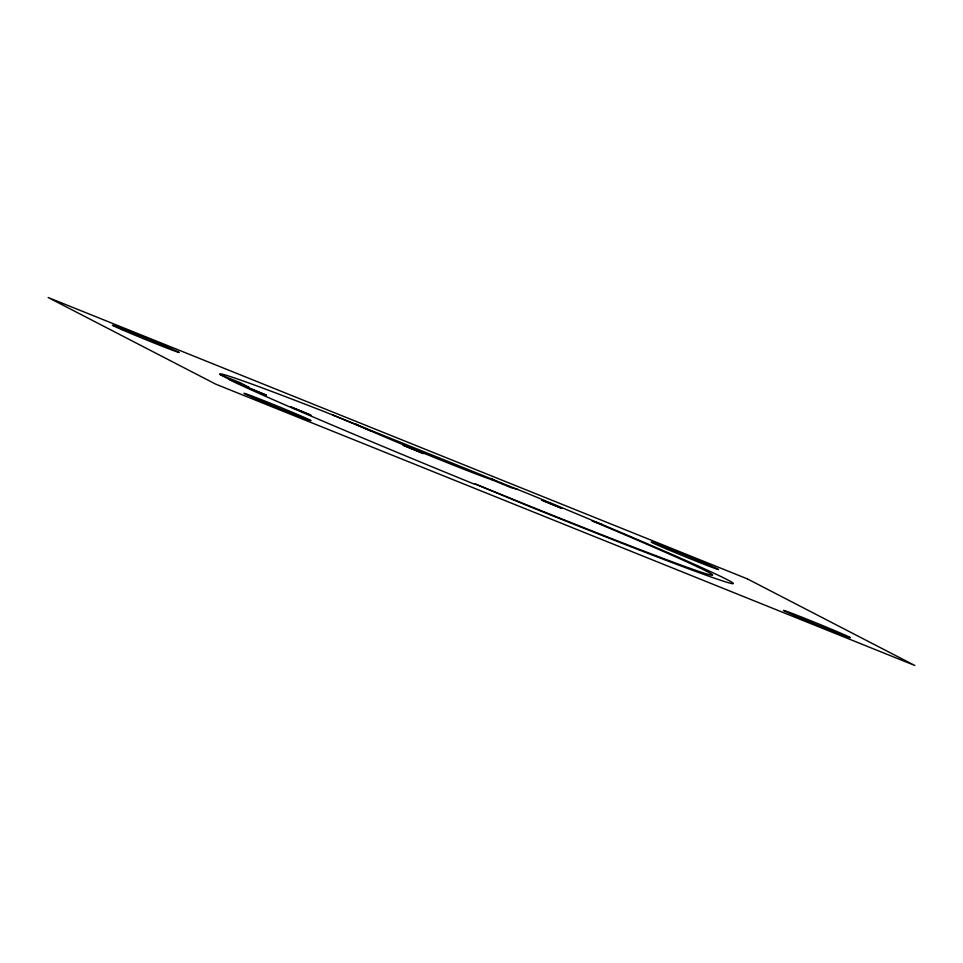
<?xml version="1.0" encoding="UTF-8"?>
<svg xmlns="http://www.w3.org/2000/svg" width="963" height="963" viewBox="0 0 963 963"><rect width="100%" height="100%" fill="white"/><g stroke="black" fill="none" stroke-linecap="round" stroke-linejoin="round"><path stroke-width="1.44" d="M474.952 484.401A277.597 5.814 22.2 0 1 234.117 381.998L220.178 374.559A277.272 5.802 22.2 0 1 324.314 411.634L529.036 494.043A277.272 5.802 22.2 0 1 708.034 570.481L710.983 571.841A277.272 5.802 22.2 0 1 529.999 506.707L475.048 483.932L525.738 504.48A255.147 5.345 22.2 0 0 696.731 566.497M356.021 424.105L356.057 424.093A74.994 1.565 22.2 0 0 439.983 459.772A74.994 1.565 22.2 0 0 491.082 478.455M517.913 489.457L510.992 487.639L491.937 479.743M592.185 520.911L602.224 524.57M370.683 430.906L332.801 414.945M229.411 379.639L249.188 387.583L240.63 382.877L220.178 374.559M696.767 566.509L689.556 563.162A255.147 5.345 22.2 0 0 592.173 520.899M246.251 386.885L266.245 395.131L246.251 386.885M290.778 406.868L310.772 415.113L290.778 406.868M403.256 445.291L423.251 453.525L403.256 445.291M541.591 500.062L561.585 508.308L541.591 500.062M747.276 578.847L48.15 297.507L215.724 384.153L914.85 665.493L747.276 578.847M123.312 330.273A35.92 0.746 22.2 0 0 178.36 352.314A35.92 0.746 22.2 0 0 136.108 334.125A35.92 0.746 22.2 0 0 123.312 330.273M257.976 399.657A35.92 0.746 22.2 0 0 310.796 420.638A35.92 0.746 22.2 0 0 264.476 400.909A35.92 0.746 22.2 0 0 257.976 399.657M795.655 615.983A35.92 0.746 22.2 0 0 849.823 637.602A35.92 0.746 22.2 0 0 805.742 618.715A35.92 0.746 22.2 0 0 795.655 615.983M667.431 549.355A35.92 0.746 22.2 0 0 718.482 569.518A35.92 0.746 22.2 0 0 669.839 548.922A35.92 0.746 22.2 0 0 667.431 549.355"/></g></svg>
